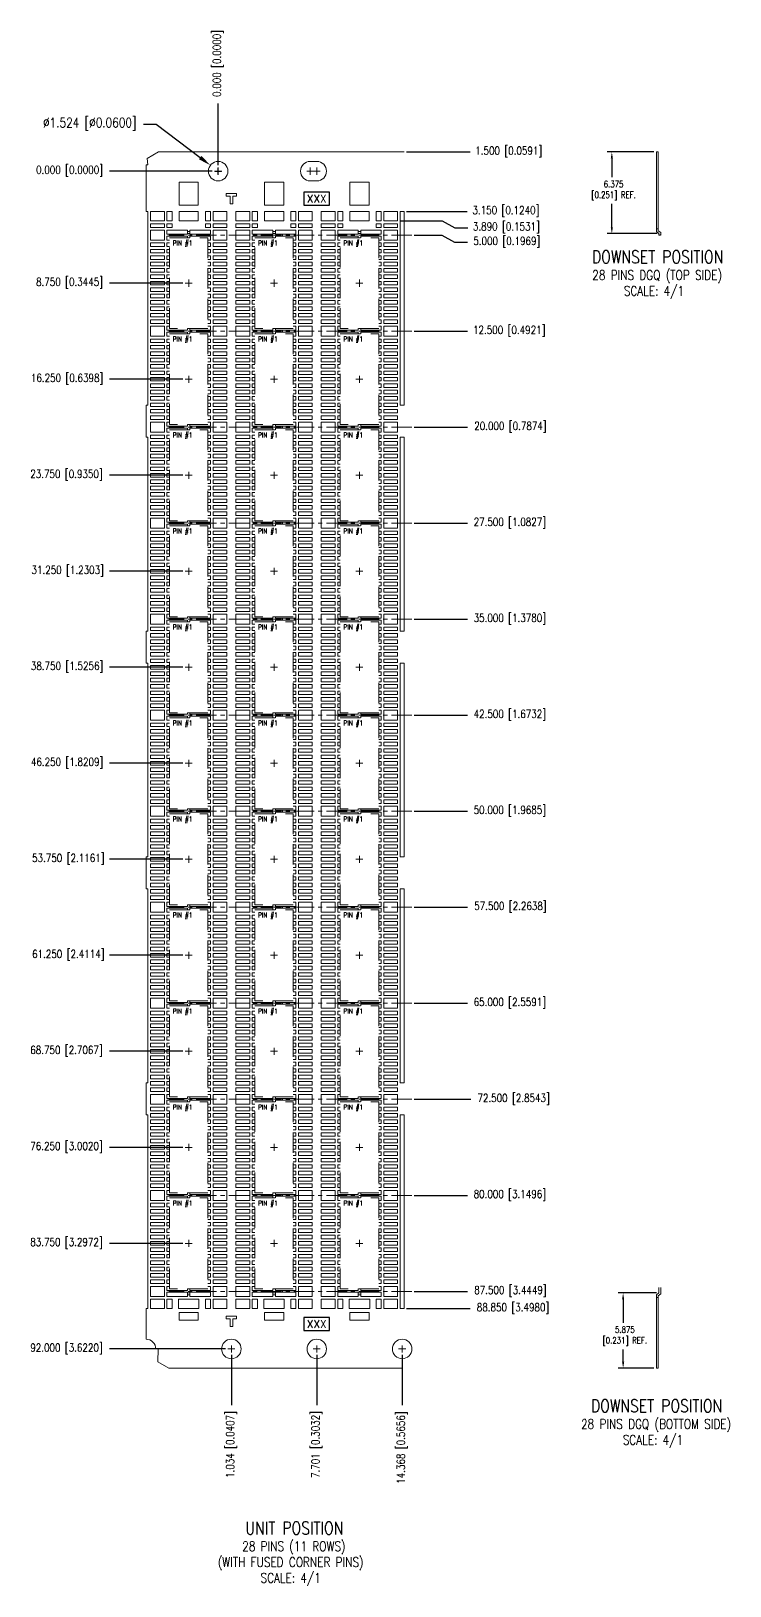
# Model space of a CAD drawing. Extents: x 55 to 548, y 49 to 535.
# Drawn here: x 329.9 to 548.2, y 48.9 to 534.7 of the extents above; entities that cross this region are included whole.
import ezdxf
from ezdxf.enums import TextEntityAlignment as Align

# ---------------------------------------------------------------- set-up
doc = ezdxf.new("R2010")
doc.units = 0
doc.header["$LTSCALE"] = 25.4
doc.header["$MEASUREMENT"] = 0
for name, pattern in [('CENTERX2', [4, 2.5, -0.5, 0.5, -0.5]), ('HIDDEN', [0.375, 0.25, -0.125]), ('PHANTOM2', [1.25, 0.625, -0.125, 0.125, -0.125, 0.125, -0.125])]:
    doc.linetypes.add(name, pattern=pattern)
for name, color, linetype, lineweight in [('SH-03_CENTER', 2, 'CENTERX2', 5), ('SH-03_DIM', 4, 'Continuous', 5), ('SH-03_NOTES', 3, 'Continuous', 5), ('SH-03_OBJECT', 7, 'Continuous', 5), ('SH-03_PKG', 5, 'HIDDEN', 5)]:
    doc.layers.add(name, color=color, linetype=linetype, lineweight=lineweight)
doc.layers.add('SH-03_MISC', color=6, linetype='PHANTOM2')
doc.styles.add('COMPLEX', font='COMPLEX', dxfattribs={"width": 0.8})
doc.styles.add('SIMPLEX', font='SIMPLEX.shx', dxfattribs={"width": 0.8})
doc.styles.get("Standard").update_dxf_attribs({"font": 'simplex.shx', "width": 0.82})
doc.dimstyles.get("Standard").update_dxf_attribs({"dimtxt": 3, "dimasz": 4, "dimexe": 1.5, "dimexo": 0.75, "dimgap": 1, "dimtad": 0, "dimdec": 3, "dimlfac": 0.25, "dimzin": 0, "dimdsep": 46, "dimtxsty": 'SIMPLEX', "dimcen": 0.5, "dimadec": 0, "dimazin": 0, "dimtp": 0.025, "dimtfac": 1, "dimtdec": 3, "dimtofl": 0, "dimtmove": 0, "dimatfit": 3, "dimfxl": 1, "dimtolj": 1, "dimtzin": 0, "dimarcsym": 0})

# ---------------------------------------------------------------- blocks, each defined once
blk = doc.blocks.new('*U0')
at = {"layer": 'SH-03_CENTER', "ltscale": 0.1}
blk.add_line((37.95, 0), (-37.95, 0), dxfattribs=at)
blk = doc.blocks.new('*U1')
at = {"layer": 'SH-03_CENTER', "color": 0, "linetype": 'ByBlock', "lineweight": -2, "transparency": 16777216}
for p in [(0, 330), (0, 300), (0, 270), (0, 240), (0, 210), (0, 180), (0, 150), (0, 120), (0, 90), (0, 60), (0, 30), (0, 0)]:
    blk.add_blockref('*U0', p, dxfattribs=at)
blk = doc.blocks.new('*U2')
at = {"layer": 'SH-03_NOTES', "width": 0.8}
blk.add_text('PIN #1', height=1.5, dxfattribs=at).set_placement((-2.69, -0.5))
blk = doc.blocks.new('*U3')
at = {"layer": 'SH-03_NOTES', "color": 0, "linetype": 'ByBlock', "lineweight": -2, "transparency": 16777216}
for p in [(0, 300), (26.668, 300), (53.336, 300), (0, 270), (26.668, 270), (53.336, 270), (0, 240), (26.668, 240), (53.336, 240), (0, 210), (26.668, 210), (53.336, 210), (0, 180), (26.668, 180), (53.336, 180), (0, 150), (26.668, 150), (53.336, 150), (0, 120), (26.668, 120), (53.336, 120), (0, 90), (26.668, 90), (53.336, 90), (0, 60), (26.668, 60), (53.336, 60), (0, 30), (26.668, 30), (53.336, 30), (0, 0), (26.668, 0), (53.336, 0)]:
    blk.add_blockref('*U2', p, dxfattribs=at)
blk = doc.blocks.new('*D10')
at = {"layer": 'Defpoints', "color": 0, "transparency": 16777216}
for p in [(385.94, 492.79), (390.8, 489.11)]:
    blk.add_point(p, dxfattribs=at)
at = {"layer": 'SH-03_DIM', "color": 0, "lineweight": -2, "transparency": 16777216}
for p, q in [((365, 505.61), (369, 505.61)), ((369, 505.61), (382.75, 495.2)), ((387.37, 490.95), (389.37, 490.95)), ((388.37, 489.95), (388.37, 491.95))]:
    blk.add_line(p, q, dxfattribs=at)
at = {"layer": 'SH-03_DIM', "color": 0, "transparency": 16777216}
blk.add_solid([(383.15, 495.74), (382.35, 494.67), (385.94, 492.79)], dxfattribs=at)
at = {"layer": 'SH-03_DIM', "color": 0, "transparency": 16777216, "insert": (348.28, 505.61), "char_height": 3, "attachment_point": 5, "style": 'SIMPLEX'}
blk.add_mtext('\\A1;∅1.524 [∅0.0600]', dxfattribs=at)
blk = doc.blocks.new('*D11')
at = {"layer": 'Defpoints', "color": 0, "ltscale": 5, "transparency": 16777216}
for p in [(388.37, 490.95), (446.44, 478.35), (466.16, 478.35)]:
    blk.add_point(p, dxfattribs=at)
at = {"layer": 'SH-03_DIM', "color": 0, "lineweight": -2, "ltscale": 5, "transparency": 16777216}
blk.add_line((447.19, 478.35), (466.16, 478.35), dxfattribs=at)
at = {"layer": 'SH-03_DIM', "color": 0, "ltscale": 5, "transparency": 16777216, "insert": (478.26, 478.35), "char_height": 2.5, "attachment_point": 5, "style": 'SIMPLEX'}
blk.add_mtext('\\A1;3.150 [0.1240]', dxfattribs=at)
blk = doc.blocks.new('*D12')
at = {"layer": 'Defpoints', "color": 0, "ltscale": 5, "transparency": 16777216}
for p in [(446.44, 496.95), (467.05, 496.95), (388.37, 490.95)]:
    blk.add_point(p, dxfattribs=at)
at = {"layer": 'SH-03_DIM', "color": 0, "lineweight": -2, "ltscale": 5, "transparency": 16777216}
blk.add_line((447.19, 496.95), (467.05, 496.95), dxfattribs=at)
at = {"layer": 'SH-03_DIM', "color": 0, "ltscale": 5, "transparency": 16777216, "insert": (479.14, 496.95), "char_height": 2.5, "attachment_point": 5, "style": 'SIMPLEX'}
blk.add_mtext('\\A1;1.500 [0.0591]', dxfattribs=at)
blk = doc.blocks.new('*D13')
at = {"layer": 'Defpoints', "color": 0, "ltscale": 5, "transparency": 16777216}
for p in [(388.37, 512.12), (388.37, 492.06), (388.37, 490.95)]:
    blk.add_point(p, dxfattribs=at)
at = {"layer": 'SH-03_DIM', "color": 0, "lineweight": -2, "ltscale": 5, "transparency": 16777216}
blk.add_line((388.37, 492.81), (388.37, 512.12), dxfattribs=at)
at = {"layer": 'SH-03_DIM', "color": 0, "ltscale": 5, "transparency": 16777216, "insert": (388.37, 524.6), "char_height": 2.5, "attachment_point": 5, "rotation": 90, "style": 'SIMPLEX'}
blk.add_mtext('\\A1;0.000 [0.0000]', dxfattribs=at)
blk = doc.blocks.new('*D14')
at = {"layer": 'Defpoints', "color": 0, "ltscale": 5, "transparency": 16777216}
for p in [(388.37, 490.95), (446.44, 135.55), (467.05, 135.55)]:
    blk.add_point(p, dxfattribs=at)
at = {"layer": 'SH-03_DIM', "color": 0, "lineweight": -2, "ltscale": 5, "transparency": 16777216}
blk.add_line((447.19, 135.55), (467.05, 135.55), dxfattribs=at)
at = {"layer": 'SH-03_DIM', "color": 0, "ltscale": 5, "transparency": 16777216, "insert": (480.48, 135.55), "char_height": 2.5, "attachment_point": 5, "style": 'SIMPLEX'}
blk.add_mtext('\\A1;88.850 [3.4980]', dxfattribs=at)
blk = doc.blocks.new('*D15')
at = {"layer": 'Defpoints', "color": 0, "ltscale": 5, "transparency": 16777216}
for p in [(388.37, 490.95), (392.5, 121.85), (392.5, 105.39)]:
    blk.add_point(p, dxfattribs=at)
at = {"layer": 'SH-03_DIM', "color": 0, "lineweight": -2, "ltscale": 5, "transparency": 16777216}
blk.add_line((392.5, 121.1), (392.5, 105.39), dxfattribs=at)
at = {"layer": 'SH-03_DIM', "color": 0, "ltscale": 5, "transparency": 16777216, "insert": (392.5, 93.11), "char_height": 2.5, "attachment_point": 5, "rotation": 90, "style": 'SIMPLEX'}
blk.add_mtext('\\A1;1.034 [0.0407]', dxfattribs=at)
blk = doc.blocks.new('*D16')
at = {"layer": 'Defpoints', "color": 0, "ltscale": 5, "transparency": 16777216}
for p in [(388.37, 490.95), (445.84, 121.85), (445.84, 105.39)]:
    blk.add_point(p, dxfattribs=at)
at = {"layer": 'SH-03_DIM', "color": 0, "lineweight": -2, "ltscale": 5, "transparency": 16777216}
blk.add_line((445.84, 121.1), (445.84, 105.39), dxfattribs=at)
at = {"layer": 'SH-03_DIM', "color": 0, "ltscale": 5, "transparency": 16777216, "insert": (445.84, 92.15), "char_height": 2.5, "attachment_point": 5, "rotation": 90, "style": 'SIMPLEX'}
blk.add_mtext('\\A1;14.368 [0.5656]', dxfattribs=at)
blk = doc.blocks.new('*D17')
at = {"layer": 'Defpoints', "color": 0, "ltscale": 5, "transparency": 16777216}
for p in [(388.37, 490.95), (354.43, 122.95), (391.4, 122.95)]:
    blk.add_point(p, dxfattribs=at)
at = {"layer": 'SH-03_DIM', "color": 0, "lineweight": -2, "ltscale": 5, "transparency": 16777216}
blk.add_line((390.65, 122.95), (354.43, 122.95), dxfattribs=at)
at = {"layer": 'SH-03_DIM', "color": 0, "ltscale": 5, "transparency": 16777216, "insert": (341, 122.95), "char_height": 2.5, "attachment_point": 5, "style": 'SIMPLEX'}
blk.add_mtext('\\A1;92.000 [3.6220]', dxfattribs=at)
blk = doc.blocks.new('*D18')
at = {"layer": 'Defpoints', "color": 0, "ltscale": 5, "transparency": 16777216}
for p in [(354.43, 490.95), (387.26, 490.95), (388.37, 490.95)]:
    blk.add_point(p, dxfattribs=at)
at = {"layer": 'SH-03_DIM', "color": 0, "lineweight": -2, "ltscale": 5, "transparency": 16777216}
blk.add_line((386.51, 490.95), (354.43, 490.95), dxfattribs=at)
at = {"layer": 'SH-03_DIM', "color": 0, "ltscale": 5, "transparency": 16777216, "insert": (341.95, 490.95), "char_height": 2.5, "attachment_point": 5, "style": 'SIMPLEX'}
blk.add_mtext('\\A1;0.000 [0.0000]', dxfattribs=at)
blk = doc.blocks.new('*D19')
at = {"layer": 'Defpoints', "color": 0, "ltscale": 5, "transparency": 16777216}
for p in [(388.37, 490.95), (419.17, 121.85), (419.17, 105.39)]:
    blk.add_point(p, dxfattribs=at)
at = {"layer": 'SH-03_DIM', "color": 0, "lineweight": -2, "ltscale": 5, "transparency": 16777216}
blk.add_line((419.17, 121.1), (419.17, 105.39), dxfattribs=at)
at = {"layer": 'SH-03_DIM', "color": 0, "ltscale": 5, "transparency": 16777216, "insert": (419.17, 93.11), "char_height": 2.5, "attachment_point": 5, "rotation": 90, "style": 'SIMPLEX'}
blk.add_mtext('\\A1;7.701 [0.3032]', dxfattribs=at)
blk = doc.blocks.new('*D20')
at = {"layer": 'Defpoints', "color": 0, "ltscale": 5, "transparency": 16777216}
for p in [(388.37, 490.95), (444.44, 475.39), (466.31, 473.25)]:
    blk.add_point(p, dxfattribs=at)
at = {"layer": 'SH-03_DIM', "color": 0, "lineweight": -2, "ltscale": 5, "transparency": 16777216}
for p, q in [((445.19, 475.39), (458.31, 475.39)), ((458.31, 475.39), (462.31, 473.25)), ((462.31, 473.25), (466.31, 473.25))]:
    blk.add_line(p, q, dxfattribs=at)
at = {"layer": 'SH-03_DIM', "color": 0, "ltscale": 5, "transparency": 16777216, "insert": (478.4, 473.25), "char_height": 2.5, "attachment_point": 5, "style": 'SIMPLEX'}
blk.add_mtext('\\A1;3.890 [0.1531]', dxfattribs=at)
blk = doc.blocks.new('*U4')
at = {"layer": 'SH-03_OBJECT'}
blk.add_lwpolyline([(-0.6, -30.28), (0.6, -30.28), (0.6, 30.28), (-0.6, 30.28)], close=True, dxfattribs=at)
blk = doc.blocks.new('*U5')
at = {"layer": 'SH-03_OBJECT', "color": 0, "linetype": 'ByBlock', "lineweight": -2, "transparency": 16777216}
for p in [(0, 282.24), (0, 211.68), (0, 141.12), (0, 70.56), (0, 0)]:
    blk.add_blockref('*U4', p, dxfattribs=at)
blk = doc.blocks.new('*U6')
at = {"layer": 'SH-03_OBJECT'}
for p, q in [((-0.4, 160.5), (0.4, 160.5)), ((-0.4, 159.9), (0.4, 159.9)), ((-0.4, -171.1), (0.4, -171.1)), ((-0.4, -171.7), (0.4, -171.7))]:
    blk.add_line(p, q, dxfattribs=at)
for points in [[(3, 176), (-3, 176), (-3, 168.8), (3, 168.8)], [(-11.93, 166.8), (-7.6, 166.8), (-7.6, 163.84), (-11.93, 163.84)], [(-6.8, 163.84), (-5.2, 163.84), (-5.2, 166.8), (-6.8, 166.8)], [(-3, 166.8), (3, 166.8), (3, 163.84), (-3, 163.84)], [(6.8, 163.84), (5.2, 163.84), (5.2, 166.8), (6.8, 166.8)], [(11.93, 166.8), (7.6, 166.8), (7.6, 163.84), (11.93, 163.84)], [(-11.93, 162.96), (-7.6, 162.96), (-7.6, 161.84), (-11.93, 161.84)], [(-6.8, 161.84), (-5.2, 161.84), (-5.2, 162.96), (-6.8, 162.96)], [(-6.8, 160.96), (-0.4, 160.96), (-0.4, 159.7), (-6.8, 159.7)], [(6.8, 160.96), (0.4, 160.96), (0.4, 159.7), (6.8, 159.7)], [(6.8, 161.84), (5.2, 161.84), (5.2, 162.96), (6.8, 162.96)], [(11.93, 162.96), (7.6, 162.96), (7.6, 161.84), (11.93, 161.84)], [(-7.6, -173.04), (-11.93, -173.04), (-11.93, -176), (-7.6, -176)], [(-6.8, -172.16), (-0.4, -172.16), (-0.4, -170.9), (-6.8, -170.9)], [(-6.8, -173.04), (-5.2, -173.04), (-5.2, -176), (-6.8, -176)], [(-3.2, -173.04), (3.2, -173.04), (3.2, -176), (-3.2, -176)], [(6.8, -172.16), (0.4, -172.16), (0.4, -170.9), (6.8, -170.9)], [(6.8, -173.04), (5.2, -173.04), (5.2, -176), (6.8, -176)], [(7.6, -173.04), (11.93, -173.04), (11.93, -176), (7.6, -176)], [(-3, -177.2), (3, -177.2), (3, -179.6), (-3, -179.6)]]:
    blk.add_lwpolyline(points, close=True, dxfattribs=at)
for points in [[(-7.6, 159.4), (-7.6, 160.96), (-11.93, 160.96), (-11.93, 159.4)], [(7.6, 159.4), (7.6, 160.96), (11.93, 160.96), (11.93, 159.4)], [(-7.6, -170.6), (-7.6, -172.16), (-11.93, -172.16), (-11.93, -170.6)], [(7.6, -170.6), (7.6, -172.16), (11.93, -172.16), (11.93, -170.6)]]:
    blk.add_lwpolyline(points, dxfattribs=at)
blk = doc.blocks.new('*U7')
at = {"layer": 'SH-03_OBJECT', "color": 0, "linetype": 'ByBlock', "lineweight": -2, "transparency": 16777216}
for p in [(0, 0), (26.668, 0), (53.336, 0)]:
    blk.add_blockref('*U6', p, dxfattribs=at)
blk = doc.blocks.new('*U100')
at = {"layer": 'SH-03_OBJECT'}
for points in [[(-7.6, -0.56), (-11.93, -0.56), (-11.93, 0.56), (-7.6, 0.56)], [(7.6, -0.56), (11.93, -0.56), (11.93, 0.56), (7.6, 0.56)]]:
    blk.add_lwpolyline(points, close=True, dxfattribs=at)
for points in [[(-6, -0.56), (-6.8, -0.56), (-6.8, 0.56), (-6, 0.56)], [(6, -0.56), (6.8, -0.56), (6.8, 0.56), (6, 0.56)]]:
    blk.add_lwpolyline(points, dxfattribs=at)
blk = doc.blocks.new('*U101')
at = {"layer": 'SH-03_OBJECT', "color": 0, "linetype": 'ByBlock', "lineweight": -2, "transparency": 16777216}
for p in [(0, 24), (0, 22), (0, 20), (0, 18), (0, 16), (0, 14), (0, 12), (0, 10), (0, 8), (0, 6), (0, 4), (0, 2), (0, 0)]:
    blk.add_blockref('*U100', p, dxfattribs=at)
blk = doc.blocks.new('*U8')
at = {"layer": 'SH-03_CENTER'}
for p, q in [((0, 1.1), (0, -1.1)), ((1.1, 0), (-1.1, 0))]:
    blk.add_line(p, q, dxfattribs=at)
at = {"layer": 'SH-03_OBJECT'}
for p, q in [((-3.99, 15.3), (-3.99, 14.7)), ((-2.6, 15.3), (-2.6, 14.7)), ((2.6, 15.3), (2.6, 14.7)), ((3.99, 15.3), (3.99, 14.7)), ((-3.99, -14.7), (-3.99, -15.3)), ((-2.6, -14.7), (-2.6, -15.3)), ((2.6, -14.7), (2.6, -15.3)), ((3.99, -14.7), (3.99, -15.3))]:
    blk.add_line(p, q, dxfattribs=at)
for points in [[(-11.93, 15), (-11.93, 13.44), (-7.6, 13.44), (-7.6, 15)], [(-6, 13.44), (-6.8, 13.44), (-6.8, 14.7), (-0.4, 14.7), (-0.4, 14.2)], [(6, 13.44), (6.8, 13.44), (6.8, 14.7), (0.4, 14.7), (0.4, 14.2)], [(11.93, 15), (11.93, 13.44), (7.6, 13.44), (7.6, 15)], [(-11.93, -15), (-11.93, -13.44), (-7.6, -13.44), (-7.6, -15)], [(-6, -13.44), (-6.8, -13.44), (-6.8, -14.7), (-0.4, -14.7), (-0.4, -14.2)], [(6, -13.44), (6.8, -13.44), (6.8, -14.7), (0.4, -14.7), (0.4, -14.2)], [(11.93, -15), (11.93, -13.44), (7.6, -13.44), (7.6, -15)]]:
    blk.add_lwpolyline(points, dxfattribs=at)
at = {"layer": 'SH-03_PKG'}
blk.add_lwpolyline([(-6, 14.2), (6, 14.2), (6, -14.2), (-6, -14.2)], close=True, dxfattribs=at)
at = {"layer": 'SH-03_OBJECT'}
blk.add_blockref('*U101', (0, -12), dxfattribs=at)
blk = doc.blocks.new('*U9')
at = {"layer": 'SH-03_OBJECT', "color": 0, "linetype": 'ByBlock', "lineweight": -2, "transparency": 16777216}
for p in [(0, 300), (26.668, 300), (53.336, 300), (0, 270), (26.668, 270), (53.336, 270), (0, 240), (26.668, 240), (53.336, 240), (0, 210), (26.668, 210), (53.336, 210), (0, 180), (26.668, 180), (53.336, 180), (0, 150), (26.668, 150), (53.336, 150), (0, 120), (26.668, 120), (53.336, 120), (0, 90), (26.668, 90), (53.336, 90), (0, 60), (26.668, 60), (53.336, 60), (0, 30), (26.668, 30), (53.336, 30), (0, 0), (26.668, 0), (53.336, 0)]:
    blk.add_blockref('*U8', p, dxfattribs=at)
blk = doc.blocks.new('*D21')
at = {"layer": 'Defpoints', "color": 0, "ltscale": 5, "transparency": 16777216}
for p in [(388.37, 490.95), (448.84, 140.95), (466.24, 140.95)]:
    blk.add_point(p, dxfattribs=at)
at = {"layer": 'SH-03_DIM', "color": 0, "lineweight": -2, "ltscale": 5, "transparency": 16777216}
blk.add_line((449.59, 140.95), (466.24, 140.95), dxfattribs=at)
at = {"layer": 'SH-03_DIM', "color": 0, "ltscale": 5, "transparency": 16777216, "insert": (479.67, 140.95), "char_height": 2.5, "attachment_point": 5, "style": 'SIMPLEX'}
blk.add_mtext('\\A1;87.500 [3.4449]', dxfattribs=at)
blk = doc.blocks.new('*D22')
at = {"layer": 'Defpoints', "color": 0, "ltscale": 5, "transparency": 16777216}
for p in [(388.37, 490.95), (448.84, 170.95), (466.24, 170.95)]:
    blk.add_point(p, dxfattribs=at)
at = {"layer": 'SH-03_DIM', "color": 0, "lineweight": -2, "ltscale": 5, "transparency": 16777216}
blk.add_line((449.59, 170.95), (466.24, 170.95), dxfattribs=at)
at = {"layer": 'SH-03_DIM', "color": 0, "ltscale": 5, "transparency": 16777216, "insert": (479.48, 170.95), "char_height": 2.5, "attachment_point": 5, "style": 'SIMPLEX'}
blk.add_mtext('\\A1;80.000 [3.1496]', dxfattribs=at)
blk = doc.blocks.new('*D23')
at = {"layer": 'Defpoints', "color": 0, "ltscale": 5, "transparency": 16777216}
for p in [(388.37, 490.95), (448.84, 200.95), (467.24, 200.95)]:
    blk.add_point(p, dxfattribs=at)
at = {"layer": 'SH-03_DIM', "color": 0, "lineweight": -2, "ltscale": 5, "transparency": 16777216}
blk.add_line((449.59, 200.95), (467.24, 200.95), dxfattribs=at)
at = {"layer": 'SH-03_DIM', "color": 0, "ltscale": 5, "transparency": 16777216, "insert": (480.67, 200.95), "char_height": 2.5, "attachment_point": 5, "style": 'SIMPLEX'}
blk.add_mtext('\\A1;72.500 [2.8543]', dxfattribs=at)
blk = doc.blocks.new('*D24')
at = {"layer": 'Defpoints', "color": 0, "ltscale": 5, "transparency": 16777216}
for p in [(388.37, 490.95), (448.84, 230.95), (466.24, 230.95)]:
    blk.add_point(p, dxfattribs=at)
at = {"layer": 'SH-03_DIM', "color": 0, "lineweight": -2, "ltscale": 5, "transparency": 16777216}
blk.add_line((449.59, 230.95), (466.24, 230.95), dxfattribs=at)
at = {"layer": 'SH-03_DIM', "color": 0, "ltscale": 5, "transparency": 16777216, "insert": (479.48, 230.95), "char_height": 2.5, "attachment_point": 5, "style": 'SIMPLEX'}
blk.add_mtext('\\A1;65.000 [2.5591]', dxfattribs=at)
blk = doc.blocks.new('*D25')
at = {"layer": 'Defpoints', "color": 0, "ltscale": 5, "transparency": 16777216}
for p in [(388.37, 490.95), (448.84, 260.95), (466.24, 260.95)]:
    blk.add_point(p, dxfattribs=at)
at = {"layer": 'SH-03_DIM', "color": 0, "lineweight": -2, "ltscale": 5, "transparency": 16777216}
blk.add_line((449.59, 260.95), (466.24, 260.95), dxfattribs=at)
at = {"layer": 'SH-03_DIM', "color": 0, "ltscale": 5, "transparency": 16777216, "insert": (479.67, 260.95), "char_height": 2.5, "attachment_point": 5, "style": 'SIMPLEX'}
blk.add_mtext('\\A1;57.500 [2.2638]', dxfattribs=at)
blk = doc.blocks.new('*D26')
at = {"layer": 'Defpoints', "color": 0, "ltscale": 5, "transparency": 16777216}
for p in [(388.37, 490.95), (448.84, 290.95), (466.24, 290.95)]:
    blk.add_point(p, dxfattribs=at)
at = {"layer": 'SH-03_DIM', "color": 0, "lineweight": -2, "ltscale": 5, "transparency": 16777216}
blk.add_line((449.59, 290.95), (466.24, 290.95), dxfattribs=at)
at = {"layer": 'SH-03_DIM', "color": 0, "ltscale": 5, "transparency": 16777216, "insert": (479.48, 290.95), "char_height": 2.5, "attachment_point": 5, "style": 'SIMPLEX'}
blk.add_mtext('\\A1;50.000 [1.9685]', dxfattribs=at)
blk = doc.blocks.new('*D27')
at = {"layer": 'Defpoints', "color": 0, "ltscale": 5, "transparency": 16777216}
for p in [(388.37, 490.95), (448.84, 320.95), (466.24, 320.95)]:
    blk.add_point(p, dxfattribs=at)
at = {"layer": 'SH-03_DIM', "color": 0, "lineweight": -2, "ltscale": 5, "transparency": 16777216}
blk.add_line((449.59, 320.95), (466.24, 320.95), dxfattribs=at)
at = {"layer": 'SH-03_DIM', "color": 0, "ltscale": 5, "transparency": 16777216, "insert": (479.48, 320.95), "char_height": 2.5, "attachment_point": 5, "style": 'SIMPLEX'}
blk.add_mtext('\\A1;42.500 [1.6732]', dxfattribs=at)
blk = doc.blocks.new('*D28')
at = {"layer": 'Defpoints', "color": 0, "ltscale": 5, "transparency": 16777216}
for p in [(388.37, 490.95), (448.84, 350.95), (466.24, 350.95)]:
    blk.add_point(p, dxfattribs=at)
at = {"layer": 'SH-03_DIM', "color": 0, "lineweight": -2, "ltscale": 5, "transparency": 16777216}
blk.add_line((449.59, 350.95), (466.24, 350.95), dxfattribs=at)
at = {"layer": 'SH-03_DIM', "color": 0, "ltscale": 5, "transparency": 16777216, "insert": (479.48, 350.95), "char_height": 2.5, "attachment_point": 5, "style": 'SIMPLEX'}
blk.add_mtext('\\A1;35.000 [1.3780]', dxfattribs=at)
blk = doc.blocks.new('*D29')
at = {"layer": 'Defpoints', "color": 0, "ltscale": 5, "transparency": 16777216}
for p in [(388.37, 490.95), (448.84, 380.95), (466.24, 380.95)]:
    blk.add_point(p, dxfattribs=at)
at = {"layer": 'SH-03_DIM', "color": 0, "lineweight": -2, "ltscale": 5, "transparency": 16777216}
blk.add_line((449.59, 380.95), (466.24, 380.95), dxfattribs=at)
at = {"layer": 'SH-03_DIM', "color": 0, "ltscale": 5, "transparency": 16777216, "insert": (479.48, 380.95), "char_height": 2.5, "attachment_point": 5, "style": 'SIMPLEX'}
blk.add_mtext('\\A1;27.500 [1.0827]', dxfattribs=at)
blk = doc.blocks.new('*D30')
at = {"layer": 'Defpoints', "color": 0, "ltscale": 5, "transparency": 16777216}
for p in [(388.37, 490.95), (448.84, 410.95), (466.24, 410.95)]:
    blk.add_point(p, dxfattribs=at)
at = {"layer": 'SH-03_DIM', "color": 0, "lineweight": -2, "ltscale": 5, "transparency": 16777216}
blk.add_line((449.59, 410.95), (466.24, 410.95), dxfattribs=at)
at = {"layer": 'SH-03_DIM', "color": 0, "ltscale": 5, "transparency": 16777216, "insert": (479.67, 410.95), "char_height": 2.5, "attachment_point": 5, "style": 'SIMPLEX'}
blk.add_mtext('\\A1;20.000 [0.7874]', dxfattribs=at)
blk = doc.blocks.new('*D31')
at = {"layer": 'Defpoints', "color": 0, "ltscale": 5, "transparency": 16777216}
for p in [(388.37, 490.95), (448.84, 440.95), (466.24, 440.95)]:
    blk.add_point(p, dxfattribs=at)
at = {"layer": 'SH-03_DIM', "color": 0, "lineweight": -2, "ltscale": 5, "transparency": 16777216}
blk.add_line((449.59, 440.95), (466.24, 440.95), dxfattribs=at)
at = {"layer": 'SH-03_DIM', "color": 0, "ltscale": 5, "transparency": 16777216, "insert": (479.29, 440.95), "char_height": 2.5, "attachment_point": 5, "style": 'SIMPLEX'}
blk.add_mtext('\\A1;12.500 [0.4921]', dxfattribs=at)
blk = doc.blocks.new('*D32')
at = {"layer": 'Defpoints', "color": 0, "ltscale": 5, "transparency": 16777216}
for p in [(388.37, 490.95), (448.84, 470.95), (466.24, 468.75)]:
    blk.add_point(p, dxfattribs=at)
at = {"layer": 'SH-03_DIM', "color": 0, "lineweight": -2, "ltscale": 5, "transparency": 16777216}
for p, q in [((449.59, 470.95), (458.24, 470.95)), ((458.24, 470.95), (462.24, 468.75)), ((462.24, 468.75), (466.24, 468.75))]:
    blk.add_line(p, q, dxfattribs=at)
at = {"layer": 'SH-03_DIM', "color": 0, "ltscale": 5, "transparency": 16777216, "insert": (478.53, 468.75), "char_height": 2.5, "attachment_point": 5, "style": 'SIMPLEX'}
blk.add_mtext('\\A1;5.000 [0.1969]', dxfattribs=at)
blk = doc.blocks.new('*D33')
at = {"layer": 'Defpoints', "color": 0, "ltscale": 5, "transparency": 16777216}
for p in [(388.37, 490.95), (354.43, 155.95), (378.06, 155.95)]:
    blk.add_point(p, dxfattribs=at)
at = {"layer": 'SH-03_DIM', "color": 0, "lineweight": -2, "ltscale": 5, "transparency": 16777216}
blk.add_line((377.31, 155.95), (354.43, 155.95), dxfattribs=at)
at = {"layer": 'SH-03_DIM', "color": 0, "ltscale": 5, "transparency": 16777216, "insert": (341, 155.95), "char_height": 2.5, "attachment_point": 5, "style": 'SIMPLEX'}
blk.add_mtext('\\A1;83.750 [3.2972]', dxfattribs=at)
blk = doc.blocks.new('*D34')
at = {"layer": 'Defpoints', "color": 0, "ltscale": 5, "transparency": 16777216}
for p in [(388.37, 490.95), (354.43, 185.95), (378.06, 185.95)]:
    blk.add_point(p, dxfattribs=at)
at = {"layer": 'SH-03_DIM', "color": 0, "lineweight": -2, "ltscale": 5, "transparency": 16777216}
blk.add_line((377.31, 185.95), (354.43, 185.95), dxfattribs=at)
at = {"layer": 'SH-03_DIM', "color": 0, "ltscale": 5, "transparency": 16777216, "insert": (341, 185.95), "char_height": 2.5, "attachment_point": 5, "style": 'SIMPLEX'}
blk.add_mtext('\\A1;76.250 [3.0020]', dxfattribs=at)
blk = doc.blocks.new('*D35')
at = {"layer": 'Defpoints', "color": 0, "ltscale": 5, "transparency": 16777216}
for p in [(388.37, 490.95), (354.43, 215.95), (378.06, 215.95)]:
    blk.add_point(p, dxfattribs=at)
at = {"layer": 'SH-03_DIM', "color": 0, "lineweight": -2, "ltscale": 5, "transparency": 16777216}
blk.add_line((377.31, 215.95), (354.43, 215.95), dxfattribs=at)
at = {"layer": 'SH-03_DIM', "color": 0, "ltscale": 5, "transparency": 16777216, "insert": (341, 215.95), "char_height": 2.5, "attachment_point": 5, "style": 'SIMPLEX'}
blk.add_mtext('\\A1;68.750 [2.7067]', dxfattribs=at)
blk = doc.blocks.new('*D36')
at = {"layer": 'Defpoints', "color": 0, "ltscale": 5, "transparency": 16777216}
for p in [(388.37, 490.95), (354.43, 245.95), (378.06, 245.95)]:
    blk.add_point(p, dxfattribs=at)
at = {"layer": 'SH-03_DIM', "color": 0, "lineweight": -2, "ltscale": 5, "transparency": 16777216}
blk.add_line((377.31, 245.95), (354.43, 245.95), dxfattribs=at)
at = {"layer": 'SH-03_DIM', "color": 0, "ltscale": 5, "transparency": 16777216, "insert": (341.57, 245.95), "char_height": 2.5, "attachment_point": 5, "style": 'SIMPLEX'}
blk.add_mtext('\\A1;61.250 [2.4114]', dxfattribs=at)
blk = doc.blocks.new('*D37')
at = {"layer": 'Defpoints', "color": 0, "ltscale": 5, "transparency": 16777216}
for p in [(388.37, 490.95), (354.43, 275.95), (378.06, 275.95)]:
    blk.add_point(p, dxfattribs=at)
at = {"layer": 'SH-03_DIM', "color": 0, "lineweight": -2, "ltscale": 5, "transparency": 16777216}
blk.add_line((377.31, 275.95), (354.43, 275.95), dxfattribs=at)
at = {"layer": 'SH-03_DIM', "color": 0, "ltscale": 5, "transparency": 16777216, "insert": (341.57, 275.95), "char_height": 2.5, "attachment_point": 5, "style": 'SIMPLEX'}
blk.add_mtext('\\A1;53.750 [2.1161]', dxfattribs=at)
blk = doc.blocks.new('*D38')
at = {"layer": 'Defpoints', "color": 0, "ltscale": 5, "transparency": 16777216}
for p in [(388.37, 490.95), (354.43, 305.95), (378.06, 305.95)]:
    blk.add_point(p, dxfattribs=at)
at = {"layer": 'SH-03_DIM', "color": 0, "lineweight": -2, "ltscale": 5, "transparency": 16777216}
blk.add_line((377.31, 305.95), (354.43, 305.95), dxfattribs=at)
at = {"layer": 'SH-03_DIM', "color": 0, "ltscale": 5, "transparency": 16777216, "insert": (341.19, 305.95), "char_height": 2.5, "attachment_point": 5, "style": 'SIMPLEX'}
blk.add_mtext('\\A1;46.250 [1.8209]', dxfattribs=at)
blk = doc.blocks.new('*D39')
at = {"layer": 'Defpoints', "color": 0, "ltscale": 5, "transparency": 16777216}
for p in [(388.37, 490.95), (354.43, 335.95), (378.06, 335.95)]:
    blk.add_point(p, dxfattribs=at)
at = {"layer": 'SH-03_DIM', "color": 0, "lineweight": -2, "ltscale": 5, "transparency": 16777216}
blk.add_line((377.31, 335.95), (354.43, 335.95), dxfattribs=at)
at = {"layer": 'SH-03_DIM', "color": 0, "ltscale": 5, "transparency": 16777216, "insert": (341.19, 335.95), "char_height": 2.5, "attachment_point": 5, "style": 'SIMPLEX'}
blk.add_mtext('\\A1;38.750 [1.5256]', dxfattribs=at)
blk = doc.blocks.new('*D40')
at = {"layer": 'Defpoints', "color": 0, "ltscale": 5, "transparency": 16777216}
for p in [(388.37, 490.95), (354.43, 365.95), (378.06, 365.95)]:
    blk.add_point(p, dxfattribs=at)
at = {"layer": 'SH-03_DIM', "color": 0, "lineweight": -2, "ltscale": 5, "transparency": 16777216}
blk.add_line((377.31, 365.95), (354.43, 365.95), dxfattribs=at)
at = {"layer": 'SH-03_DIM', "color": 0, "ltscale": 5, "transparency": 16777216, "insert": (341.38, 365.95), "char_height": 2.5, "attachment_point": 5, "style": 'SIMPLEX'}
blk.add_mtext('\\A1;31.250 [1.2303]', dxfattribs=at)
blk = doc.blocks.new('*D41')
at = {"layer": 'Defpoints', "color": 0, "ltscale": 5, "transparency": 16777216}
for p in [(388.37, 490.95), (354.43, 395.95), (378.06, 395.95)]:
    blk.add_point(p, dxfattribs=at)
at = {"layer": 'SH-03_DIM', "color": 0, "lineweight": -2, "ltscale": 5, "transparency": 16777216}
blk.add_line((377.31, 395.95), (354.43, 395.95), dxfattribs=at)
at = {"layer": 'SH-03_DIM', "color": 0, "ltscale": 5, "transparency": 16777216, "insert": (341, 395.95), "char_height": 2.5, "attachment_point": 5, "style": 'SIMPLEX'}
blk.add_mtext('\\A1;23.750 [0.9350]', dxfattribs=at)
blk = doc.blocks.new('*D42')
at = {"layer": 'Defpoints', "color": 0, "ltscale": 5, "transparency": 16777216}
for p in [(388.37, 490.95), (354.43, 425.95), (378.06, 425.95)]:
    blk.add_point(p, dxfattribs=at)
at = {"layer": 'SH-03_DIM', "color": 0, "lineweight": -2, "ltscale": 5, "transparency": 16777216}
blk.add_line((377.31, 425.95), (354.43, 425.95), dxfattribs=at)
at = {"layer": 'SH-03_DIM', "color": 0, "ltscale": 5, "transparency": 16777216, "insert": (341.19, 425.95), "char_height": 2.5, "attachment_point": 5, "style": 'SIMPLEX'}
blk.add_mtext('\\A1;16.250 [0.6398]', dxfattribs=at)
blk = doc.blocks.new('*D43')
at = {"layer": 'Defpoints', "color": 0, "ltscale": 5, "transparency": 16777216}
for p in [(388.37, 490.95), (354.43, 455.95), (378.06, 455.95)]:
    blk.add_point(p, dxfattribs=at)
at = {"layer": 'SH-03_DIM', "color": 0, "lineweight": -2, "ltscale": 5, "transparency": 16777216}
blk.add_line((377.31, 455.95), (354.43, 455.95), dxfattribs=at)
at = {"layer": 'SH-03_DIM', "color": 0, "ltscale": 5, "transparency": 16777216, "insert": (341.95, 455.95), "char_height": 2.5, "attachment_point": 5, "style": 'SIMPLEX'}
blk.add_mtext('\\A1;8.750 [0.3445]', dxfattribs=at)
blk = doc.blocks.new('*D44')
at = {"layer": 'Defpoints', "color": 0, "ltscale": 5, "transparency": 16777216}
for p in [(526.05, 140.45), (514.86, 116.95), (525.25, 116.95)]:
    blk.add_point(p, dxfattribs=at)
at = {"layer": 'SH-03_DIM', "color": 0, "lineweight": -2, "ltscale": 5, "transparency": 16777216}
for p, q in [((525.3, 140.45), (513.36, 140.45)), ((514.86, 138.45), (514.86, 131.17)), ((514.86, 118.95), (514.86, 122.79)), ((524.5, 116.95), (513.36, 116.95))]:
    blk.add_line(p, q, dxfattribs=at)
at = {"layer": 'SH-03_DIM', "color": 0, "ltscale": 5, "transparency": 16777216}
for points in [[(514.53, 138.45), (515.19, 138.45), (514.86, 140.45)], [(514.53, 118.95), (515.19, 118.95), (514.86, 116.95)]]:
    blk.add_solid(points, dxfattribs=at)
at = {"layer": 'SH-03_DIM', "color": 0, "ltscale": 5, "transparency": 16777216, "insert": (514.86, 126.98), "char_height": 2, "attachment_point": 5, "style": 'SIMPLEX'}
blk.add_mtext('\\A1; 5.875\\P [0.231] REF. ', dxfattribs=at)
blk = doc.blocks.new('*D45')
at = {"layer": 'Defpoints', "color": 0, "ltscale": 5, "transparency": 16777216}
for p in [(525.25, 496.95), (511.34, 471.45), (526.25, 471.45)]:
    blk.add_point(p, dxfattribs=at)
at = {"layer": 'SH-03_DIM', "color": 0, "lineweight": -2, "ltscale": 5, "transparency": 16777216}
for p, q in [((524.5, 496.95), (509.84, 496.95)), ((511.34, 494.95), (511.34, 489.09)), ((511.34, 473.45), (511.34, 480.71)), ((525.5, 471.45), (509.84, 471.45))]:
    blk.add_line(p, q, dxfattribs=at)
at = {"layer": 'SH-03_DIM', "color": 0, "ltscale": 5, "transparency": 16777216}
for points in [[(511, 494.95), (511.67, 494.95), (511.34, 496.95)], [(511, 473.45), (511.67, 473.45), (511.34, 471.45)]]:
    blk.add_solid(points, dxfattribs=at)
at = {"layer": 'SH-03_DIM', "color": 0, "ltscale": 5, "transparency": 16777216, "insert": (511.34, 484.9), "char_height": 2, "attachment_point": 5, "style": 'SIMPLEX'}
blk.add_mtext('\\A1; 6.375\\P [0.251] REF. ', dxfattribs=at)

msp = doc.modelspace()

# ---------------------------------------------------------------- linework, layer by layer
at = {"layer": 'SH-03_CENTER'}
for p, q in [((389.4714, 490.9514), (387.2634, 490.9514)), ((389.4714, 490.9514), (387.2634, 490.9514)), ((389.4714, 490.9514), (387.2634, 490.9514)), ((388.3674, 492.0554), (388.3674, 489.8474)), ((388.3674, 492.0554), (388.3674, 489.8474)), ((388.3674, 492.0554), (388.3674, 489.8474)), ((418.2414, 490.9514), (416.0334, 490.9514)), ((418.2414, 490.9514), (416.0334, 490.9514)), ((418.2414, 490.9514), (416.0334, 490.9514)), ((417.1374, 492.0554), (417.1374, 489.8474)), ((417.1374, 492.0554), (417.1374, 489.8474)), ((417.1374, 492.0554), (417.1374, 489.8474)), ((420.2734, 490.9514), (418.0654, 490.9514)), ((420.2734, 490.9514), (418.0654, 490.9514)), ((420.2734, 490.9514), (418.0654, 490.9514)), ((419.1694, 492.0554), (419.1694, 489.8474)), ((419.1694, 492.0554), (419.1694, 489.8474)), ((419.1694, 492.0554), (419.1694, 489.8474)), ((393.6054, 122.9514), (391.3974, 122.9514)), ((393.6054, 122.9514), (391.3974, 122.9514)), ((393.6054, 122.9514), (391.3974, 122.9514)), ((392.5014, 124.0554), (392.5014, 121.8474)), ((392.5014, 124.0554), (392.5014, 121.8474)), ((392.5014, 124.0554), (392.5014, 121.8474)), ((420.2734, 122.9514), (418.0654, 122.9514)), ((420.2734, 122.9514), (418.0654, 122.9514)), ((420.2734, 122.9514), (418.0654, 122.9514)), ((419.1694, 124.0554), (419.1694, 121.8474)), ((419.1694, 124.0554), (419.1694, 121.8474)), ((419.1694, 124.0554), (419.1694, 121.8474)), ((446.9414, 122.9514), (444.7334, 122.9514)), ((446.9414, 122.9514), (444.7334, 122.9514)), ((446.9414, 122.9514), (444.7334, 122.9514)), ((445.8374, 124.0554), (445.8374, 121.8474)), ((445.8374, 124.0554), (445.8374, 121.8474)), ((445.8374, 124.0554), (445.8374, 121.8474))]:
    msp.add_line(p, q, dxfattribs=at)
at = {"layer": 'SH-03_MISC'}
for points in [[(415.1694, 484.3514), (415.1694, 480.3514), (423.1694, 480.3514), (423.1694, 484.3514)], [(415.1694, 484.3514), (415.1694, 480.3514), (423.1694, 480.3514), (423.1694, 484.3514)], [(415.1694, 484.3514), (415.1694, 480.3514), (423.1694, 480.3514), (423.1694, 484.3514)], [(415.1694, 132.7725), (415.1694, 128.7725), (423.1694, 128.7725), (423.1694, 132.7725)], [(415.1694, 132.7725), (415.1694, 128.7725), (423.1694, 128.7725), (423.1694, 132.7725)], [(415.1694, 132.7725), (415.1694, 128.7725), (423.1694, 128.7725), (423.1694, 132.7725)]]:
    msp.add_lwpolyline(points, close=True, dxfattribs=at)
at = {"layer": 'SH-03_OBJECT'}
for p, q in [((525.8459, 472.8999), (525.2459, 472.8999)), ((525.8459, 139.0514), (525.2459, 139.0514))]:
    msp.add_line(p, q, dxfattribs=at)
msp.add_lwpolyline([(445.6794, 116.9514), (372.9929, 116.9514), (369.4734, 118.9834), (369.6734, 122.9514), (368.8814, 122.9514, 0.41421356), (365.8334, 125.9994), (365.8334, 135.5514), (366.4334, 135.5514), (366.4334, 196.1114), (365.8334, 196.1114), (365.8334, 206.1114), (366.4334, 206.1114), (366.4334, 266.6714), (365.8334, 266.6714), (365.8334, 276.6714), (366.4334, 276.6714), (366.4334, 337.2314), (365.8334, 337.2314), (365.8334, 347.2314), (366.4334, 347.2314), (366.4334, 407.7914), (365.8334, 407.7914), (365.8334, 417.7914), (366.4334, 417.7914), (366.4334, 478.3514), (365.8334, 478.3514), (365.8334, 492.8874), (366.4334, 492.8874), (366.2334, 494.9194), (369.7529, 496.9514), (446.4374, 496.9514)], format="xyb", dxfattribs=at)
for points in [[(526.0459, 470.9713), (526.0459, 471.4514), (525.2459, 472.0514), (525.2459, 496.9514), (525.8459, 496.9514), (525.8459, 472.3514), (526.6459, 471.7514), (526.6459, 470.9713)], [(526.0459, 142.18), (526.0459, 140.4514), (525.2459, 139.8514), (525.2459, 116.9514), (525.8459, 116.9514), (525.8459, 139.5514), (526.6459, 140.1514), (526.6459, 142.18)]]:
    msp.add_lwpolyline(points, dxfattribs=at)
msp.add_lwpolyline([(419.1694, 493.9994), (417.1374, 493.9994, 1), (417.1374, 487.9034), (419.1694, 487.9034, 1)], format="xyb", close=True, dxfattribs=at)
msp.add_lwpolyline([(419.1694, 493.9994), (417.1374, 493.9994, 1), (417.1374, 487.9034), (419.1694, 487.9034, 1)], format="xyb", close=True, dxfattribs=at)
msp.add_lwpolyline([(419.1694, 493.9994), (417.1374, 493.9994, 1), (417.1374, 487.9034), (419.1694, 487.9034, 1)], format="xyb", close=True, dxfattribs=at)
for points in [[(392.1014, 483.1514), (392.1014, 480.7514), (392.9014, 480.7514), (392.9014, 483.1514), (394.1014, 483.1514), (394.1014, 483.9514), (390.9014, 483.9514), (390.9014, 483.1514)], [(392.1014, 132.3514), (392.1014, 129.9514), (392.9014, 129.9514), (392.9014, 132.3514), (394.1014, 132.3514), (394.1014, 133.1514), (390.9014, 133.1514), (390.9014, 132.3514)]]:
    msp.add_lwpolyline(points, close=True, dxfattribs=at)
for centre in [(388.3674, 490.9514), (388.3674, 490.9514), (388.3674, 490.9514), (392.5014, 122.9514), (392.5014, 122.9514), (392.5014, 122.9514), (419.1694, 122.9514), (419.1694, 122.9514), (419.1694, 122.9514), (445.8374, 122.9514), (445.8374, 122.9514), (445.8374, 122.9514)]:
    msp.add_circle(centre, 3.048, dxfattribs=at)
at = {"layer": 'SH-03_OBJECT', "ltscale": 0.2}
msp.add_open_spline([(526.0459, 470.9713), (526.1117, 470.9407), (526.2313, 470.8853), (526.3658, 470.9986), (526.5082, 471.1235), (526.5959, 471.0266), (526.6459, 470.9713)], degree=3, knots=[0, 0, 0, 0, 0.196978606, 0.357779361, 0.498208068, 0.68461026, 0.68461026, 0.68461026, 0.68461026], dxfattribs=at)

# ---------------------------------------------------------------- block references
at = {"layer": 'SH-03_CENTER'}
msp.add_blockref('*U1', (410.8858, 140.9514), dxfattribs=at)
at = {"layer": 'SH-03_NOTES'}
msp.add_blockref('*U3', (376.8512, 168.2738), dxfattribs=at)
at = {"layer": 'SH-03_OBJECT'}
for name, p in [('*U7', (379.1674, 311.5514)), ('*U5', (445.8374, 165.8314)), ('*U9', (379.1674, 155.9514))]:
    msp.add_blockref(name, p, dxfattribs=at)

# ---------------------------------------------------------------- texts
at = {"layer": 'SH-03_NOTES'}
for p in [(419.1694, 482.3514), (419.1694, 482.3514), (419.1694, 482.3514), (419.1694, 130.7725), (419.1694, 130.7725), (419.1694, 130.7725)]:
    msp.add_text('XXX', height=2.4, dxfattribs=at).set_placement(p, align=Align.MIDDLE)
at = {"layer": 'SH-03_NOTES', "style": 'COMPLEX', "width": 0.8}
for s, p in [('DOWNSET POSITION', (525.6337, 462.1709)), ('DOWNSET POSITION', (525.3121, 103.1819)), ('UNIT POSITION', (412.1711, 64.9845))]:
    msp.add_text(s, height=4, dxfattribs=at).set_placement(p, align=Align.CENTER)
at = {"layer": 'SH-03_NOTES', "width": 0.8}
for s, p in [('28 PINS DGQ (TOP SIDE)', (525.4927, 456.9994)), ('SCALE: 4/1', (524.4779, 452.0393)), ('28 PINS DGQ (BOTTOM SIDE)', (525.1711, 98.0104)), ('SCALE: 4/1', (524.1564, 93.0503)), ('28 PINS (11 ROWS)', (412.03, 59.813)), ('(WITH FUSED CORNER PINS)', (411.0153, 54.8529)), ('SCALE: 4/1', (411.0153, 49.9232))]:
    msp.add_text(s, height=3, dxfattribs=at).set_placement(p, align=Align.CENTER)

# ---------------------------------------------------------------- dimensions: what is measured, and where the dimension line sits
at = {"layer": 'SH-03_DIM', "ltscale": 5}
for feature_location, offset, dtype, origin, picture, middle in [((388.3673663868, 492.0553847558), (0, 20.0695599666), 1, (388.3673663868, 490.9513847558), '*D13', (388.3673663868, 524.6011351985)), ((446.4374, 496.9514), (20.6108, 0), 0, (388.3674, 490.9514), '*D12', (479.1435, 496.9514)), ((391.3974, 122.9514), (-36.9711, 0), 0, (388.3674, 490.9514), '*D17', (340.9977, 122.9514)), ((378.0634, 155.9514), (-23.6371, 0), 0, (388.3674, 490.9514), '*D33', (340.9977, 155.9514)), ((378.0634, 185.9514), (-23.6371, 0), 0, (388.3674, 490.9514), '*D34', (340.9977, 185.9514)), ((378.0634, 395.9514), (-23.6371, 0), 0, (388.3674, 490.9514), '*D41', (340.9977, 395.9514)), ((378.0634, 215.9514), (-23.6371, 0), 0, (388.3674, 490.9514), '*D35', (340.9977, 215.9514)), ((378.0634, 305.9514), (-23.6371, 0), 0, (388.3674, 490.9514), '*D38', (341.1882, 305.9514)), ((378.0634, 335.9514), (-23.6371, 0), 0, (388.3674, 490.9514), '*D39', (341.1882, 335.9514)), ((378.0634, 365.9514), (-23.6371, 0), 0, (388.3674, 490.9514), '*D40', (341.3787, 365.9514)), ((378.0634, 425.9514), (-23.6371, 0), 0, (388.3674, 490.9514), '*D42', (341.1882, 425.9514)), ((378.0634, 275.9514), (-23.6371, 0), 0, (388.3674, 490.9514), '*D37', (341.5691, 275.9514)), ((378.0634, 245.9514), (-23.6371, 0), 0, (388.3674, 490.9514), '*D36', (341.5691, 245.9514)), ((387.2633663868, 490.9513847558), (-32.8370846125, 0), 0, (388.3673663868, 490.9513847558), '*D18', (341.9500912981, 490.9513847558)), ((378.0634, 455.9514), (-23.6371, 0), 0, (388.3674, 490.9514), '*D43', (341.9501, 455.9514)), ((446.4374, 478.3514), (19.7268, 0), 0, (388.3674, 490.9514), '*D11', (478.2594, 478.3514)), ((446.4374, 135.5514), (20.6108, 0), 0, (388.3674, 490.9514), '*D14', (480.4768, 135.5514)), ((392.5013663867, 121.8473847557), (0, -16.4546785391), 1, (388.3673663868, 490.9513847558), '*D15', (392.5013663867, 93.1069919309)), ((445.8373663867, 121.8473847557), (0, -16.454678539), 1, (388.3673663868, 490.9513847558), '*D16', (445.8373663867, 92.1546109786)), ((419.1693663867, 121.8473847558), (0, -16.4546785391), 1, (388.3673663868, 490.9513847558), '*D19', (419.1693663867, 93.1069919309)), ((444.4374, 475.3914), (21.8699, -2.1366), 0, (388.3674, 490.9514), '*D20', (478.4025, 473.2548)), ((448.8383, 140.9514), (17.4047, 0), 0, (388.3674, 490.9514), '*D21', (479.6716, 140.9514)), ((448.8383, 170.9514), (17.4047, 0), 0, (388.3674, 490.9514), '*D22', (479.4811, 170.9514)), ((448.8383, 200.9514), (18.4037, 0), 0, (388.3674, 490.9514), '*D23', (480.6706, 200.9514)), ((448.8383, 230.9514), (17.4047, 0), 0, (388.3674, 490.9514), '*D24', (479.4811, 230.9514)), ((448.8383, 260.9514), (17.4047, 0), 0, (388.3674, 490.9514), '*D25', (479.6716, 260.9514)), ((448.8383, 290.9514), (17.4047, 0), 0, (388.3674, 490.9514), '*D26', (479.4811, 290.9514)), ((448.8383, 320.9514), (17.4047, 0), 0, (388.3674, 490.9514), '*D27', (479.4811, 320.9514)), ((448.8383, 350.9514), (17.4047, 0), 0, (388.3674, 490.9514), '*D28', (479.4811, 350.9514)), ((448.8383, 380.9514), (17.4047, 0), 0, (388.3674, 490.9514), '*D29', (479.4811, 380.9514)), ((448.8383, 410.9514), (17.4047, 0), 0, (388.3674, 490.9514), '*D30', (479.6716, 410.9514)), ((448.8383, 440.9514), (17.4047, 0), 0, (388.3674, 490.9514), '*D31', (479.2906, 440.9514)), ((448.8383, 470.9514), (17.4047, -2.2047), 0, (388.3674, 490.9514), '*D32', (478.5287, 468.7467))]:
    dim = msp.add_ordinate_dim(feature_location=feature_location, offset=offset, dtype=dtype, origin=origin, dimstyle='Standard', override={"dimtxt": 2.5, "dimasz": 2, "dimtih": 1, "dimtoh": 1}, dxfattribs=at)
    dim.commit()
    dim.dimension.update_dxf_attribs({"geometry": picture, "text_midpoint": middle})
at = {"layer": 'SH-03_DIM'}
dim = msp.add_diameter_dim_2p(p1=(390.7978, 489.112), p2=(385.937, 492.7908), dimstyle='Standard', override={"dimtih": 1, "dimtoh": 1, "dimcen": 1, "dimtp": 0.038, "dimtm": 0.013}, dxfattribs=at)
dim.commit()
dim.dimension.update_dxf_attribs({"geometry": '*D10', "text_midpoint": (348.2848, 505.6102), "dimtype": 131})
at = {"layer": 'SH-03_DIM', "ltscale": 5}
for base, p1, p2, picture, middle in [((511.3378, 471.4514), (525.2459, 496.9514), (526.2459, 471.4514), '*D45', (511.3378, 484.9023)), ((514.8585, 116.9514), (526.0459, 140.4514), (525.2459, 116.9514), '*D44', (514.8585, 126.9823))]:
    dim = msp.add_linear_dim(base=base, p1=p1, p2=p2, angle=90, text='<> REF. ', dimstyle='Standard', override={"dimtxt": 2, "dimasz": 2, "dimtih": 1, "dimtoh": 1, "dimdec": 3, "dimpost": ' <>\\X', "dimtp": 0.1, "dimtm": 0.1}, dxfattribs=at)
    dim.commit()
    dim.dimension.update_dxf_attribs({"geometry": picture, "text_midpoint": middle, "dimtype": 128})

doc.saveas('drawing.dxf')
